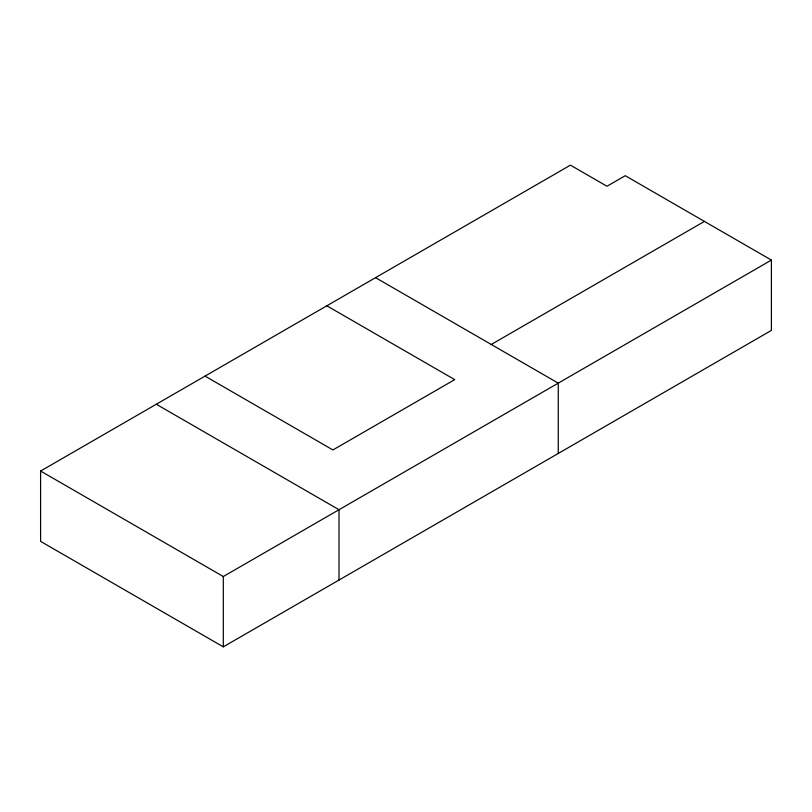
<?xml version="1.0" encoding="UTF-8"?>
<svg xmlns="http://www.w3.org/2000/svg" width="812" height="812" viewBox="0 0 812 812"><rect width="100%" height="100%" fill="white"/><g stroke="black" fill="none" stroke-linecap="round" stroke-linejoin="round"><path stroke-width="1.22" d="M40.6 471.041L570.43 165.151L606.97 186.252L625.24 175.696L771.4 260.084L771.4 330.403L223.3 646.849L40.6 541.371L40.6 471.041L223.3 576.53L771.4 260.084M491.26 344.471L704.41 221.412M375.55 277.663L558.25 383.142L558.25 453.472M326.83 305.789L454.72 379.63L332.92 449.949L205.03 376.108M156.31 404.244L339.01 509.723L339.01 580.042M223.3 576.53L223.3 646.849"/></g></svg>
